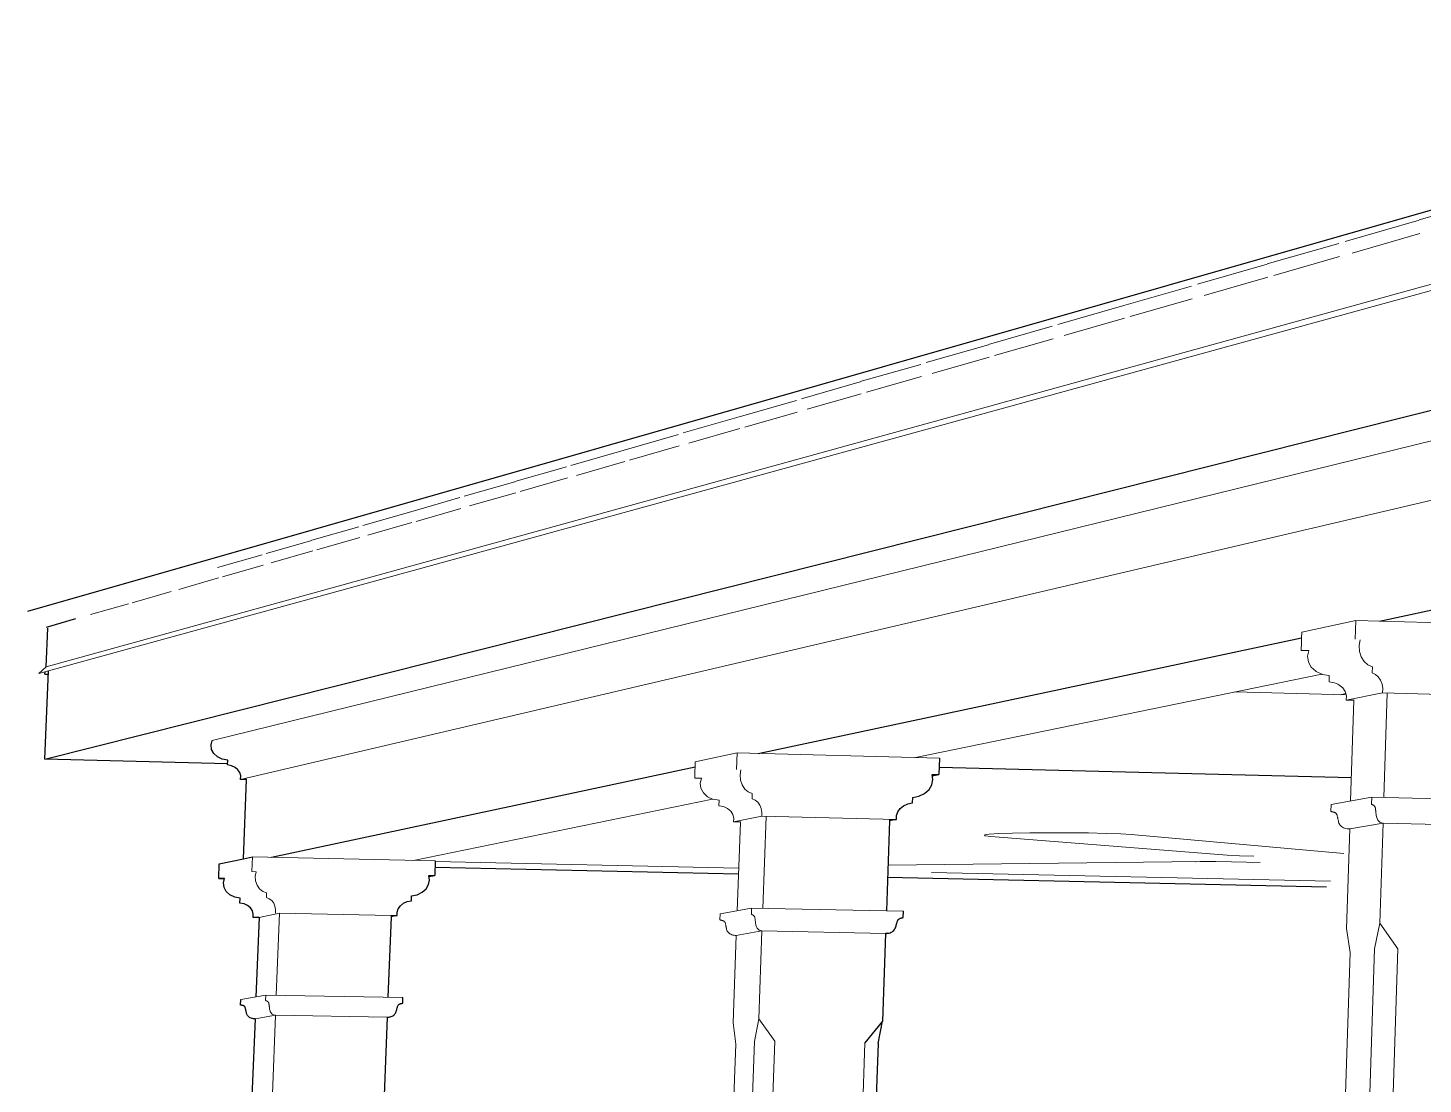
# Model space of a CAD drawing. Header units: inches. Extents: x -4969 to 16721, y 2489 to 24693.
# Drawn here: x 2079 to 2323.3, y 13060.8 to 13245.8 of the extents above; entities that cross this region are included whole.
import ezdxf

# ---------------------------------------------------------------- set-up
doc = ezdxf.new("R2010")
doc.units = ezdxf.units.IN
doc.header["$MEASUREMENT"] = 0
for name, color, linetype, lineweight in [('1', 1, 'Continuous', 9), ('2', 6, 'Continuous', 20), ('3', 3, 'Continuous', 30)]:
    doc.layers.add(name, color=color, linetype=linetype, lineweight=lineweight)

msp = doc.modelspace()

# ---------------------------------------------------------------- linework, layer by layer
at = {"layer": '1'}
for p, q in [((2583.8069603, 13271.0198744), (2080.8564712, 13132.7396378)), ((2082.1600816, 13133.9037313), (2583.2628604, 13272.2864636)), ((2111.2304975, 13121.0116956), (2605.2872112, 13242.4775672)), ((2618.8005305, 13231.9583323), (2116.1916035, 13114.1971974)), ((2335.9844254, 13215.98452), (2322.6331575, 13212.1654623)), ((2322.6349011, 13212.1238281), (2309.6674088, 13208.4144582)), ((2310.8868481, 13206.3753414), (2322.7334478, 13209.7707377)), ((2308.5593952, 13208.0531563), (2295.9905794, 13204.4577378)), ((2297.1832919, 13202.4477162), (2308.6655506, 13205.7386874)), ((2283.7744551, 13200.9236008), (2295.9925062, 13204.4187584)), ((2282.7302873, 13200.5832459), (2270.877104, 13197.1923842)), ((2284.943506, 13198.9396274), (2296.1052145, 13202.1387246)), ((2282.8496648, 13198.3395041), (2272.0213892, 13195.2359733)), ((2259.3474237, 13193.8568361), (2270.8791732, 13197.1558139)), ((2258.3617366, 13193.5356568), (2247.1647634, 13190.3323803)), ((2271.0042963, 13194.9444607), (2260.469757, 13191.9251187)), ((2236.2652524, 13187.1791408), (2247.1669416, 13190.2980027)), ((2258.4927087, 13191.3584699), (2248.2640938, 13188.42681)), ((2247.3029534, 13188.1513341), (2237.34417, 13185.2970116)), ((2235.3332658, 13186.8755601), (2224.7394815, 13183.8447238)), ((2214.4198522, 13180.8592447), (2224.7417411, 13183.8123476)), ((2235.4744084, 13184.7611126), (2225.7969856, 13181.9874318)), ((2213.5372932, 13180.571854), (2203.4992383, 13177.6999002)), ((2224.8873045, 13181.7267049), (2215.4583337, 13179.0242338)), ((2213.6873569, 13178.5166479), (2204.5177438, 13175.8885123)), ((2193.7144151, 13174.869141), (2203.5015569, 13177.6693557)), ((2203.6554973, 13175.6413807), (2194.7151569, 13173.0789578)), ((2210.0016426, 13177.1988933), (2209.9999514, 13177.1959572)), ((2192.8774526, 13174.5966782), (2183.352519, 13171.8714341)), ((2174.0619797, 13169.1836718), (2183.354878, 13171.8425704)), ((2193.0353382, 13172.597499), (2184.3345885, 13170.103746)), ((2173.2671685, 13168.9250027), (2164.216995, 13166.3355078)), ((2183.5161608, 13169.8691735), (2175.0274289, 13167.4361877)), ((2155.3842103, 13163.7801744), (2164.2193791, 13166.30819)), ((2173.4319069, 13166.9788895), (2165.1649574, 13164.6094695)), ((2154.6284439, 13163.534277), (2146.0183998, 13161.070636)), ((2164.3870913, 13164.3865225), (2156.3165937, 13162.0734084)), ((2137.6103533, 13158.6381798), (2146.0207965, 13161.0447432)), ((2154.7991788, 13161.6384967), (2146.9343773, 13159.3843378)), ((2146.1941305, 13159.172173), (2138.5117022, 13156.9702848)), ((2120.6763416, 13153.7391532), (2128.6919649, 13156.0328106)), ((2136.8908231, 13158.4041305), (2128.6895658, 13156.057387)), ((2137.0667962, 13156.5561551), (2129.5754968, 13154.409047)), ((2128.8702047, 13154.2069007), (2121.5485136, 13152.1084047)), ((2119.9905022, 13153.5161156), (2112.1695958, 13151.2781431)), ((2120.1710408, 13151.7136023), (2113.0272548, 13149.6660962)), ((2105.3687203, 13147.4710563), (2112.3544989, 13149.4732753)), ((2104.054068, 13147.0942591), (2097.2341633, 13145.1395818)), ((2096.5917429, 13144.9554554), (2089.9192791, 13143.0430367)), ((2302.0662612, 13139.9960926), (2311.5385493, 13142.0246339)), ((2311.4314588, 13138.7391388), (2311.5385493, 13142.0246339)), ((2312.1073983, 13137.6482581), (2312.2738179, 13138.6514498)), ((2312.1792499, 13136.6147256), (2312.1073983, 13137.6482581)), ((2312.4828391, 13135.6446135), (2312.1792499, 13136.6147256)), ((2312.9905346, 13134.8258603), (2312.4828391, 13135.6446135)), ((2313.6561766, 13134.2325318), (2312.9905346, 13134.8258603)), ((2314.4193513, 13133.9180942), (2313.6561766, 13134.2325318)), ((2234.3840089, 13118.0274373), (2305.5731703, 13132.6189424)), ((2314.3838212, 13132.8243042), (2314.4193513, 13133.9180942)), ((2314.9483343, 13132.5813082), (2314.3838212, 13132.8243042)), ((2315.4473885, 13132.1523588), (2314.9483343, 13132.5813082)), ((2315.8446999, 13131.5688352), (2315.4473885, 13132.1523588)), ((2316.1114215, 13130.8732929), (2315.8446999, 13131.5688352)), ((2290.3577384, 13129.5002646), (2309.8492129, 13128.9712905)), ((2309.8311813, 13128.0890833), (2316.1865818, 13129.3531137)), ((2316.2282055, 13130.116367), (2316.1114215, 13130.8732929)), ((2316.1865818, 13129.3531137), (2316.2282055, 13130.116367)), ((2316.1865818, 13129.3531137), (2342.6028109, 13128.6339739)), ((2317.0246281, 13129.2700224), (2316.4335875, 13111.0200287)), ((2238.5390931, 13116.2692095), (2310.7480206, 13114.4692374)), ((2310.7500557, 13114.5316793), (2238.5413121, 13116.332336)), ((2205.1145911, 13111.9902196), (2204.4954812, 13112.504339)), ((2198.8644651, 13110.7470648), (2146.4978488, 13100.0135804)), ((2205.8250868, 13111.7222062), (2205.1145911, 13111.9902196)), ((2205.7901763, 13110.760592), (2205.8250868, 13111.7222062)), ((2206.3157489, 13110.5531438), (2205.7901763, 13110.760592)), ((2206.7800569, 13110.1815461), (2206.3157489, 13110.5531438)), ((2207.1493272, 13109.672977), (2206.7800569, 13110.1815461)), ((2207.3967319, 13109.0645303), (2207.1493272, 13109.672977)), ((2307.1923117, 13109.7947648), (2314.3305622, 13111.071388)), ((2314.2902734, 13109.83022), (2314.3305622, 13111.071388)), ((2314.3201189, 13109.8173262), (2314.2902734, 13109.83022)), ((2314.3498726, 13109.8040549), (2314.3201189, 13109.8173262)), ((2314.3305622, 13111.071388), (2344.082286, 13110.3448027)), ((2314.3795315, 13109.7904074), (2314.3498726, 13109.8040549)), ((2314.4090929, 13109.7763852), (2314.3795315, 13109.7904074)), ((2314.4385539, 13109.7619894), (2314.4090929, 13109.7763852)), ((2314.4679118, 13109.7472216), (2314.4385539, 13109.7619894)), ((2314.4971637, 13109.7320832), (2314.4679118, 13109.7472216)), ((2314.5263068, 13109.7165756), (2314.4971637, 13109.7320832)), ((2314.5553383, 13109.7007003), (2314.5263068, 13109.7165756)), ((2314.5842554, 13109.6844589), (2314.5553383, 13109.7007003)), ((2314.6130555, 13109.6678529), (2314.5842554, 13109.6844589)), ((2314.6417357, 13109.650884), (2314.6130555, 13109.6678529)), ((2314.6792353, 13109.6248007), (2314.6417357, 13109.650884)), ((2314.7151611, 13109.5950883), (2314.6792353, 13109.6248007)), ((2314.7493013, 13109.5619221), (2314.7151611, 13109.5950883)), ((2202.5544099, 13106.7527259), (2207.4642576, 13107.7292492)), ((2207.5043115, 13108.400515), (2207.3967319, 13109.0645303)), ((2207.4642576, 13107.7292492), (2207.5043115, 13108.400515)), ((2207.4642576, 13107.7292492), (2231.0700344, 13107.1738861)), ((2208.2451532, 13107.6651089), (2207.6634971, 13091.6031062)), ((2314.7814547, 13109.5254979), (2314.7493013, 13109.5619221)), ((2314.8114318, 13109.4860307), (2314.7814547, 13109.5254979)), ((2314.839056, 13109.4437533), (2314.8114318, 13109.4860307)), ((2314.8641644, 13109.3989151), (2314.839056, 13109.4437533)), ((2314.8866093, 13109.3517805), (2314.8641644, 13109.3989151)), ((2314.9062583, 13109.3026274), (2314.8866093, 13109.3517805)), ((2314.9229957, 13109.2517457), (2314.9062583, 13109.3026274)), ((2314.936723, 13109.1994354), (2314.9229957, 13109.2517457)), ((2314.9473593, 13109.1460048), (2314.936723, 13109.1994354)), ((2314.9616901, 13109.0392561), (2314.9473593, 13109.1460048)), ((2314.9758455, 13108.9324744), (2314.9616901, 13109.0392561)), ((2314.9898253, 13108.8256602), (2314.9758455, 13108.9324744)), ((2315.0036295, 13108.7188139), (2314.9898253, 13108.8256602)), ((2315.0172581, 13108.6119361), (2315.0036295, 13108.7188139)), ((2315.0307109, 13108.5050271), (2315.0172581, 13108.6119361)), ((2315.0439879, 13108.3980874), (2315.0307109, 13108.5050271)), ((2315.0570891, 13108.2911176), (2315.0439879, 13108.3980874)), ((2315.0700144, 13108.184118), (2315.0570891, 13108.2911176)), ((2315.0827638, 13108.0770891), (2315.0700144, 13108.184118)), ((2315.0953372, 13107.9700314), (2315.0827638, 13108.0770891)), ((2315.1077345, 13107.8629454), (2315.0953372, 13107.9700314)), ((2315.1365613, 13107.681996), (2315.1077345, 13107.8629454)), ((2315.1817035, 13107.5063363), (2315.1365613, 13107.681996)), ((2315.2425085, 13107.3385005), (2315.1817035, 13107.5063363)), ((2315.3180979, 13107.1809095), (2315.2425085, 13107.3385005)), ((2315.4073792, 13107.0358352), (2315.3180979, 13107.1809095)), ((2267.8069164, 13104.7300238), (2264.7252808, 13104.8043647)), ((2270.3428994, 13104.6298522), (2267.8069164, 13104.7300238)), ((2310.4558854, 13105.5056007), (2316.2877417, 13106.5166408)), ((2315.509063, 13106.9053685), (2315.4073792, 13107.0358352)), ((2315.6216806, 13106.7913885), (2315.509063, 13106.9053685)), ((2315.7436064, 13106.6955356), (2315.6216806, 13106.7913885)), ((2316.2877417, 13106.5166408), (2315.7201568, 13088.9909086)), ((2315.8730809, 13106.619188), (2315.7436064, 13106.6955356)), ((2316.0082362, 13106.563442), (2315.8730809, 13106.619188)), ((2316.1471237, 13106.5290963), (2316.0082362, 13106.563442)), ((2316.2877417, 13106.5166408), (2316.1471237, 13106.5290963)), ((2316.2877417, 13106.5166408), (2340.5185859, 13105.9415799)), ((2247.5971276, 13104.1904569), (2288.9695226, 13100.9135961)), ((2272.160526, 13104.5107626), (2270.3428994, 13104.6298522)), ((2272.160526, 13104.5107626), (2309.4077859, 13101.1918615)), ((2118.2871782, 13100.6388168), (2150.3059916, 13099.9291801)), ((2203.4444914, 13098.6596955), (2150.302456, 13099.8367557)), ((2229.5956492, 13099.1681885), (2284.2816646, 13099.8213788)), ((2284.2816646, 13099.8213788), (2286.9862719, 13099.8093472)), ((2286.9862719, 13099.8093472), (2289.7226909, 13099.7718269)), ((2291.1539699, 13100.8121956), (2288.9695226, 13100.9135961)), ((2293.6341998, 13100.7290972), (2291.1539699, 13100.8121956)), ((2307.0737347, 13096.3643778), (2237.1943959, 13097.912158)), ((2283.4268185, 13099.7391622), (2283.4455711, 13099.7387221)), ((2283.4455711, 13099.7387221), (2283.4808425, 13099.7383428)), ((2283.4808425, 13099.7383428), (2283.512163, 13099.7384741)), ((2289.7226909, 13099.7718269), (2292.3597698, 13099.710635)), ((2292.3597698, 13099.710635), (2294.7714146, 13099.628729)), ((2123.0150279, 13090.7373798), (2142.5611438, 13090.3326112)), ((2200.1911925, 13090.6584071), (2205.7046199, 13091.6444428)), ((2205.665035, 13090.5534274), (2205.7046199, 13091.6444428)), ((2205.6928189, 13090.5423793), (2205.665035, 13090.5534274)), ((2205.7205167, 13090.5309986), (2205.6928189, 13090.5423793)), ((2205.7046199, 13091.6444428), (2232.287807, 13091.0834793)), ((2205.7481258, 13090.5192864), (2205.7205167, 13090.5309986)), ((2205.7756435, 13090.5072438), (2205.7481258, 13090.5192864)), ((2205.8030672, 13090.4948722), (2205.7756435, 13090.5072438)), ((2205.8303942, 13090.4821725), (2205.8030672, 13090.4948722)), ((2205.857622, 13090.4691461), (2205.8303942, 13090.4821725)), ((2205.8847479, 13090.4557942), (2205.857622, 13090.4691461)), ((2205.9117694, 13090.4421182), (2205.8847479, 13090.4557942)), ((2205.9386838, 13090.4281193), (2205.9117694, 13090.4421182)), ((2205.9654887, 13090.4137989), (2205.9386838, 13090.4281193)), ((2205.9921813, 13090.3991583), (2205.9654887, 13090.4137989)), ((2206.027076, 13090.3765918), (2205.9921813, 13090.3991583)), ((2206.0604985, 13090.3508212), (2206.027076, 13090.3765918)), ((2206.0922518, 13090.3219988), (2206.0604985, 13090.3508212)), ((2206.1221488, 13090.2902946), (2206.0922518, 13090.3219988)), ((2206.1500132, 13090.2558957), (2206.1221488, 13090.2902946)), ((2206.1756808, 13090.2190051), (2206.1500132, 13090.2558957)), ((2206.1990004, 13090.1798403), (2206.1756808, 13090.2190051)), ((2206.2198346, 13090.1386323), (2206.1990004, 13090.1798403)), ((2206.2380605, 13090.0956243), (2206.2198346, 13090.1386323)), ((2206.2535709, 13090.0510696), (2206.2380605, 13090.0956243)), ((2206.2662744, 13090.0052312), (2206.2535709, 13090.0510696)), ((2203.0160192, 13086.8792818), (2207.5207134, 13087.6602384)), ((2206.276096, 13089.9583792), (2206.2662744, 13090.0052312)), ((2206.2892719, 13089.8647086), (2206.276096, 13089.9583792)), ((2206.3022842, 13089.7710073), (2206.2892719, 13089.8647086)), ((2206.3151329, 13089.6772756), (2206.3022842, 13089.7710073)), ((2206.3278179, 13089.583514), (2206.3151329, 13089.6772756)), ((2206.3403393, 13089.4897228), (2206.3278179, 13089.583514)), ((2206.3526969, 13089.3959024), (2206.3403393, 13089.4897228)), ((2206.3648906, 13089.3020534), (2206.3526969, 13089.3959024)), ((2206.3769205, 13089.208176), (2206.3648906, 13089.3020534)), ((2206.3887865, 13089.1142707), (2206.3769205, 13089.208176)), ((2206.4004886, 13089.020338), (2206.3887865, 13089.1142707)), ((2206.4120266, 13088.9263782), (2206.4004886, 13089.020338)), ((2206.4234005, 13088.8323917), (2206.4120266, 13088.9263782)), ((2206.4499603, 13088.6736504), (2206.4234005, 13088.8323917)), ((2206.4917306, 13088.5197088), (2206.4499603, 13088.6736504)), ((2206.5481081, 13088.3727874), (2206.4917306, 13088.5197088)), ((2206.6182782, 13088.2350049), (2206.5481081, 13088.3727874)), ((2206.7012276, 13088.1083474), (2206.6182782, 13088.2350049)), ((2206.7957584, 13087.9946402), (2206.7012276, 13088.1083474)), ((2206.900506, 13087.8955209), (2206.7957584, 13087.9946402)), ((2207.0139585, 13087.8124162), (2206.900506, 13087.8955209)), ((2207.5207134, 13087.6602384), (2206.9628122, 13072.254209)), ((2207.1344792, 13087.7465212), (2207.0139585, 13087.8124162)), ((2207.2603298, 13087.6987823), (2207.1344792, 13087.7465212)), ((2207.389696, 13087.6698839), (2207.2603298, 13087.6987823)), ((2207.5207134, 13087.6602384), (2207.389696, 13087.6698839)), ((2207.5207134, 13087.6602384), (2229.1719938, 13087.2161963)), ((2315.7201568, 13088.9909086), (2314.778477, 13084.4888687)), ((2318.8959554, 13084.5404235), (2315.7201568, 13088.9909086)), ((2314.778477, 13084.4888687), (2303.0378903, 12722.2811479)), ((2318.8959554, 13084.5404235), (2307.2035575, 12722.1913843)), ((2120.628328, 13076.4291781), (2144.6435054, 13075.9830445)), ((2118.7312748, 13072.267252), (2122.3152144, 13072.8885819)), ((2122.3152144, 13072.8885819), (2141.875674, 13072.5353961)), ((2206.9628122, 13072.254209), (2206.2061022, 13068.3098318)), ((2209.7864048, 13068.3496221), (2206.9628122, 13072.254209)), ((2206.2061022, 13068.3098318), (2194.6869303, 12750.4069857)), ((2209.7864048, 13068.3496221), (2198.3035361, 12750.3379211)), ((2225.5451196, 13068.0720969), (2214.266574, 12750.8196153))]:
    msp.add_line(p, q, dxfattribs=at)
at = {"layer": '2'}
for p, q in [((2311.5385493, 13142.0246339), (2351.204609, 13140.8687691)), ((2302.0074413, 13138.2097982), (2302.0335878, 13139.0038391)), ((2302.0335878, 13139.0038391), (2302.0662612, 13139.9960926)), ((2301.959218, 13136.7453084), (2302.0074413, 13138.2097982)), ((2303.3182061, 13136.769028), (2301.959218, 13136.7453084)), ((2301.959218, 13136.7453084), (2303.3030387, 13136.7072891)), ((2303.0699412, 13135.7584506), (2303.3030387, 13136.7072891)), ((2303.3030387, 13136.7072891), (2303.3182061, 13136.769028)), ((2303.2063769, 13134.7489789), (2303.0699412, 13135.7584506)), ((2303.7152584, 13133.8317136), (2303.2063769, 13134.7489789)), ((2304.4977657, 13133.1365391), (2303.7152584, 13133.8317136)), ((2304.5507408, 13133.0894766), (2304.4977657, 13133.1365391)), ((2305.5731703, 13132.6189424), (2304.5507408, 13133.0894766)), ((2305.6374857, 13132.5893438), (2305.5731703, 13132.6189424)), ((2306.4386406, 13132.4518695), (2305.6374857, 13132.5893438)), ((2306.8774189, 13132.3765774), (2306.4386406, 13132.4518695)), ((2306.8418988, 13131.2919603), (2306.8774189, 13132.3765774)), ((2307.7601316, 13131.1237078), (2306.8418988, 13131.2919603)), ((2308.3560851, 13130.8606646), (2307.7601316, 13131.1237078)), ((2308.5768159, 13130.763238), (2308.3560851, 13130.8606646)), ((2309.2322988, 13130.2368173), (2308.5768159, 13130.763238)), ((2308.7597586, 13129.0008569), (2309.7838094, 13129.2058285)), ((2309.6786734, 13129.5828485), (2309.2322988, 13130.2368173)), ((2309.7838094, 13129.2058285), (2309.6786734, 13129.5828485)), ((2309.8492129, 13128.9712905), (2309.7838094, 13129.2058285)), ((2309.8311813, 13128.0890833), (2309.8832948, 13128.8490731)), ((2311.1926447, 13128.1117203), (2309.8311813, 13128.0890833)), ((2311.1907105, 13128.0523707), (2309.8311813, 13128.0890833)), ((2309.8832948, 13128.8490731), (2309.8492129, 13128.9712905)), ((2311.1907105, 13128.0523707), (2310.6156276, 13110.4069995)), ((2311.1926447, 13128.1117203), (2311.1907105, 13128.0523707)), ((2195.8061521, 13116.3734392), (2195.8381731, 13117.2467781)), ((2195.8381731, 13117.2467781), (2203.1549072, 13118.8136959)), ((2203.0497603, 13115.9256644), (2203.1549072, 13118.8136959)), ((2203.1549072, 13118.8136959), (2238.5971681, 13117.9213621)), ((2195.7332681, 13114.3856018), (2195.7805278, 13115.674563)), ((2195.7805278, 13115.674563), (2195.8061521, 13116.3734392)), ((2203.6775179, 13114.9746679), (2203.834179, 13115.8580161)), ((2203.7427392, 13114.0673139), (2203.6775179, 13114.9746679)), ((2196.9164512, 13114.4039466), (2195.7332681, 13114.3856018)), ((2195.7332681, 13114.3856018), (2196.9048249, 13114.356917)), ((2196.6966756, 13113.5149157), (2196.9048249, 13114.356917)), ((2196.8118085, 13112.6261521), (2196.6966756, 13113.5149157)), ((2197.2515028, 13111.8178729), (2196.8118085, 13112.6261521)), ((2196.9048249, 13114.356917), (2196.9164512, 13114.4039466)), ((2204.0239166, 13113.2182259), (2203.7427392, 13114.0673139)), ((2204.4954812, 13112.504339), (2204.0239166, 13113.2182259)), ((2197.9301897, 13111.2045807), (2197.2515028, 13111.8178729)), ((2197.976134, 13111.1630635), (2197.9301897, 13111.2045807)), ((2198.8644651, 13110.7470648), (2197.976134, 13111.1630635)), ((2198.9203457, 13110.7208964), (2198.8644651, 13110.7470648)), ((2199.9989166, 13110.5313788), (2198.9203457, 13110.7208964)), ((2199.9640682, 13109.5768619), (2199.9989166, 13110.5313788)), ((2200.762741, 13109.4271229), (2199.9640682, 13109.5768619)), ((2307.1520335, 13108.5634576), (2307.1923117, 13109.7947648)), ((2201.4723072, 13109.1084033), (2200.762741, 13109.4271229)), ((2202.040943, 13108.6439318), (2201.4723072, 13109.1084033)), ((2202.4270958, 13108.0675942), (2202.040943, 13108.6439318)), ((2202.6025315, 13107.4214632), (2202.4270958, 13108.0675942)), ((2202.5544099, 13106.7527259), (2202.6025315, 13107.4214632)), ((2307.2005911, 13108.5540294), (2307.1520335, 13108.5634576)), ((2307.2490096, 13108.5442174), (2307.2005911, 13108.5540294)), ((2307.2972845, 13108.5340227), (2307.2490096, 13108.5442174)), ((2307.3454111, 13108.5234462), (2307.2972845, 13108.5340227)), ((2307.3933848, 13108.5124889), (2307.3454111, 13108.5234462)), ((2307.441201, 13108.5011518), (2307.3933848, 13108.5124889)), ((2307.488855, 13108.4894361), (2307.441201, 13108.5011518)), ((2307.5363424, 13108.4773428), (2307.488855, 13108.4894361)), ((2307.5836586, 13108.4648732), (2307.5363424, 13108.4773428)), ((2307.6307989, 13108.4520284), (2307.5836586, 13108.4648732)), ((2307.677759, 13108.4388095), (2307.6307989, 13108.4520284)), ((2307.7245342, 13108.425218), (2307.677759, 13108.4388095)), ((2307.7857745, 13108.4035938), (2307.7245342, 13108.425218)), ((2307.8445426, 13108.3782052), (2307.7857745, 13108.4035938)), ((2307.9004918, 13108.3492021), (2307.8445426, 13108.3782052)), ((2307.9532918, 13108.3167556), (2307.9004918, 13108.3492021)), ((2308.002631, 13108.281057), (2307.9532918, 13108.3167556)), ((2308.0482182, 13108.2423168), (2308.002631, 13108.281057)), ((2308.0897844, 13108.2007637), (2308.0482182, 13108.2423168)), ((2308.1270843, 13108.1566428), (2308.0897844, 13108.2007637)), ((2308.1598975, 13108.1102144), (2308.1270843, 13108.1566428)), ((2308.1880306, 13108.0617524), (2308.1598975, 13108.1102144)), ((2308.2113173, 13108.0115429), (2308.1880306, 13108.0617524)), ((2308.2296202, 13107.959882), (2308.2113173, 13108.0115429)), ((2308.2549805, 13107.8559004), (2308.2296202, 13107.959882)), ((2308.2800577, 13107.7518642), (2308.2549805, 13107.8559004)), ((2308.3048519, 13107.6477738), (2308.2800577, 13107.7518642)), ((2308.3293628, 13107.5436297), (2308.3048519, 13107.6477738)), ((2308.3535904, 13107.4394325), (2308.3293628, 13107.5436297)), ((2308.3775345, 13107.3351826), (2308.3535904, 13107.4394325)), ((2308.401195, 13107.2308805), (2308.3775345, 13107.3351826)), ((2308.4245718, 13107.1265266), (2308.401195, 13107.2308805)), ((2203.7394843, 13106.7702288), (2202.5544099, 13106.7527259)), ((2203.7378421, 13106.725078), (2202.5544099, 13106.7527259)), ((2203.7378421, 13106.725078), (2203.1728671, 13091.1916575)), ((2203.7394843, 13106.7702288), (2203.7378421, 13106.725078)), ((2251.4190594, 13104.7736995), (2248.9988732, 13104.6867022)), ((2254.4189892, 13104.8318441), (2251.4190594, 13104.7736995)), ((2257.792981, 13104.857105), (2254.4189892, 13104.8318441)), ((2261.3090521, 13104.8477281), (2257.792981, 13104.857105)), ((2264.7252808, 13104.8043647), (2261.3090521, 13104.8477281)), ((2308.4476649, 13107.0221216), (2308.4245718, 13107.1265266)), ((2308.4704739, 13106.9176658), (2308.4476649, 13107.0221216)), ((2308.492999, 13106.8131598), (2308.4704739, 13106.9176658)), ((2308.5152398, 13106.708604), (2308.492999, 13106.8131598)), ((2308.5655878, 13106.5327896), (2308.5152398, 13106.708604)), ((2308.6422692, 13106.363988), (2308.5655878, 13106.5327896)), ((2308.744181, 13106.2046297), (2308.6422692, 13106.363988)), ((2308.8698573, 13106.0570093), (2308.744181, 13106.2046297)), ((2309.01749, 13105.9232528), (2308.8698573, 13106.0570093)), ((2309.1849545, 13105.805287), (2309.01749, 13105.9232528)), ((2309.3698407, 13105.7048114), (2309.1849545, 13105.805287)), ((2309.5694872, 13105.6232739), (2309.3698407, 13105.7048114)), ((2309.7810201, 13105.5618502), (2309.5694872, 13105.6232739)), ((2310.0013933, 13105.5214261), (2309.7810201, 13105.5618502)), ((2310.4558854, 13105.5056007), (2309.8884038, 13088.0934585)), ((2310.2274336, 13105.5025853), (2310.0013933, 13105.5214261)), ((2310.4558854, 13105.5056007), (2310.2274336, 13105.5025853)), ((2310.455612, 13105.4972104), (2310.2274336, 13105.5025853)), ((2247.3234612, 13104.576867), (2246.5059325, 13104.4517593)), ((2246.5059325, 13104.4517593), (2246.6000575, 13104.319958)), ((2246.6000575, 13104.319958), (2247.5971276, 13104.1904569)), ((2248.9988732, 13104.6867022), (2247.3234612, 13104.576867)), ((2118.1856982, 13098.0624631), (2118.2871782, 13100.6388168)), ((2118.9161295, 13098.008695), (2118.1856982, 13098.0624631)), ((2118.7691384, 13097.2196193), (2118.9161295, 13098.008695)), ((2118.8287594, 13096.4109871), (2118.7691384, 13097.2196193)), ((2119.0895784, 13095.6560895), (2118.8287594, 13096.4109871)), ((2119.5278945, 13095.0233043), (2119.0895784, 13095.6560895)), ((2120.1039102, 13094.569854), (2119.5278945, 13095.0233043)), ((2120.7653983, 13094.3366166), (2120.1039102, 13094.569854)), ((2120.7316878, 13093.4786782), (2120.7653983, 13094.3366166)), ((2121.221028, 13093.2979114), (2120.7316878, 13093.4786782)), ((2121.6531177, 13092.9702277), (2121.221028, 13093.2979114)), ((2121.996516, 13092.5195892), (2121.6531177, 13092.9702277)), ((2122.2262626, 13091.9788673), (2121.996516, 13092.5195892)), ((2119.429766, 13090.0253036), (2123.0150279, 13090.7373798)), ((2122.32567, 13091.387449), (2122.2262626, 13091.9788673)), ((2122.2875189, 13090.7883838), (2122.32567, 13091.387449)), ((2123.0150279, 13090.7373798), (2122.4527049, 13076.3952864)), ((2200.1516743, 13089.5750184), (2200.1911925, 13090.6584071)), ((2200.1939031, 13089.5666456), (2200.1516743, 13089.5750184)), ((2200.2360095, 13089.5579355), (2200.1939031, 13089.5666456)), ((2200.2779895, 13089.5488887), (2200.2360095, 13089.5579355)), ((2200.3198389, 13089.5395063), (2200.2779895, 13089.5488887)), ((2200.3615538, 13089.529789), (2200.3198389, 13089.5395063)), ((2200.4031302, 13089.5197379), (2200.3615538, 13089.529789)), ((2200.4445641, 13089.5093538), (2200.4031302, 13089.5197379)), ((2200.4858515, 13089.4986378), (2200.4445641, 13089.5093538)), ((2200.5269884, 13089.4875909), (2200.4858515, 13089.4986378)), ((2200.567971, 13089.4762142), (2200.5269884, 13089.4875909)), ((2200.6087951, 13089.4645087), (2200.567971, 13089.4762142)), ((2200.6494571, 13089.4524756), (2200.6087951, 13089.4645087)), ((2200.7026796, 13089.4333515), (2200.6494571, 13089.4524756)), ((2200.7537368, 13089.4109192), (2200.7026796, 13089.4333515)), ((2200.8023272, 13089.3853109), (2200.7537368, 13089.4109192)), ((2200.8481642, 13089.3566777), (2200.8023272, 13089.3853109)), ((2200.8909772, 13089.3251884), (2200.8481642, 13089.3566777)), ((2200.9305136, 13089.2910289), (2200.8909772, 13089.3251884)), ((2200.9665401, 13089.2544007), (2200.9305136, 13089.2910289)), ((2200.9988439, 13089.2155197), (2200.9665401, 13089.2544007)), ((2201.0272345, 13089.1746156), (2200.9988439, 13089.2155197)), ((2201.0515443, 13089.1319295), (2201.0272345, 13089.1746156)), ((2201.0716297, 13089.0877134), (2201.0515443, 13089.1319295)), ((2201.0873721, 13089.0422282), (2201.0716297, 13089.0877134)), ((2201.1090671, 13088.9506949), (2201.0873721, 13089.0422282)), ((2201.1305156, 13088.8591142), (2201.1090671, 13088.9506949)), ((2201.1517174, 13088.7674864), (2201.1305156, 13088.8591142)), ((2201.1726725, 13088.6758119), (2201.1517174, 13088.7674864)), ((2201.1933808, 13088.5840913), (2201.1726725, 13088.6758119)), ((2201.2138421, 13088.4923249), (2201.1933808, 13088.5840913)), ((2201.2340564, 13088.4005131), (2201.2138421, 13088.4923249)), ((2201.2540236, 13088.3086564), (2201.2340564, 13088.4005131)), ((2201.2737435, 13088.2167552), (2201.2540236, 13088.3086564)), ((2201.2932161, 13088.12481), (2201.2737435, 13088.2167552)), ((2201.3124413, 13088.0328212), (2201.2932161, 13088.12481)), ((2201.331419, 13087.9407891), (2201.3124413, 13088.0328212)), ((2201.3746006, 13087.7860139), (2201.331419, 13087.9407891)), ((2201.4407263, 13087.6373686), (2201.3746006, 13087.7860139)), ((2201.5288449, 13087.4969934), (2201.4407263, 13087.6373686)), ((2310.5372427, 13083.8568563), (2309.8884038, 13088.0934585)), ((2201.6376886, 13087.3669098), (2201.5288449, 13087.4969934)), ((2201.7656912, 13087.2489912), (2201.6376886, 13087.3669098)), ((2201.9110106, 13087.1449361), (2201.7656912, 13087.2489912)), ((2202.0715552, 13087.0562436), (2201.9110106, 13087.1449361)), ((2202.2450138, 13086.9841917), (2202.0715552, 13087.0562436)), ((2202.4288893, 13086.9298192), (2202.2450138, 13086.9841917)), ((2202.620534, 13086.8939101), (2202.4288893, 13086.9298192)), ((2203.0160192, 13086.8792818), (2202.4588726, 13071.5610965)), ((2202.817188, 13086.8769826), (2202.620534, 13086.8939101)), ((2203.0160192, 13086.8792818), (2202.817188, 13086.8769826)), ((2203.0157884, 13086.8729358), (2202.817188, 13086.8769826)), ((2310.5372427, 13083.8568563), (2298.7989746, 12723.3814893)), ((2116.2420653, 13075.6447275), (2120.628328, 13076.4291781)), ((2120.5901053, 13075.4559068), (2120.628328, 13076.4291781)), ((2120.6159716, 13075.4462504), (2120.5901053, 13075.4559068)), ((2120.6417574, 13075.4362969), (2120.6159716, 13075.4462504)), ((2120.6674603, 13075.426047), (2120.6417574, 13075.4362969)), ((2120.6930777, 13075.4155019), (2120.6674603, 13075.426047)), ((2120.7186072, 13075.4046625), (2120.6930777, 13075.4155019)), ((2120.7440463, 13075.3935299), (2120.7186072, 13075.4046625)), ((2120.7693927, 13075.3821052), (2120.7440463, 13075.3935299)), ((2120.7946438, 13075.3703895), (2120.7693927, 13075.3821052)), ((2120.8197974, 13075.3583839), (2120.7946438, 13075.3703895)), ((2120.8448509, 13075.3460895), (2120.8197974, 13075.3583839)), ((2120.869802, 13075.3335076), (2120.8448509, 13075.3460895)), ((2120.8946483, 13075.3206394), (2120.869802, 13075.3335076)), ((2120.9271251, 13075.3007604), (2120.8946483, 13075.3206394)), ((2120.9582267, 13075.2780135), (2120.9271251, 13075.3007604)), ((2120.9877698, 13075.2525329), (2120.9582267, 13075.2780135)), ((2121.0155801, 13075.224469), (2120.9877698, 13075.2525329)), ((2121.0414939, 13075.1939875), (2121.0155801, 13075.224469)), ((2121.0653583, 13075.161268), (2121.0414939, 13075.1939875)), ((2121.0870326, 13075.1265038), (2121.0653583, 13075.161268)), ((2121.1063893, 13075.0898997), (2121.0870326, 13075.1265038)), ((2121.1233141, 13075.0516718), (2121.1063893, 13075.0898997)), ((2121.1377074, 13075.0120453), (2121.1233141, 13075.0516718)), ((2121.1494843, 13074.971254), (2121.1377074, 13075.0120453)), ((2121.1585755, 13074.9295384), (2121.1494843, 13074.971254)), ((2121.1707333, 13074.8460914), (2121.1585755, 13074.9295384)), ((2121.1827387, 13074.7626157), (2121.1707333, 13074.8460914)), ((2121.1945917, 13074.6791116), (2121.1827387, 13074.7626157)), ((2121.2062922, 13074.5955796), (2121.1945917, 13074.6791116)), ((2121.2178402, 13074.51202), (2121.2062922, 13074.5955796)), ((2121.2292356, 13074.4284332), (2121.2178402, 13074.51202)), ((2121.2404784, 13074.3448195), (2121.2292356, 13074.4284332)), ((2121.2515685, 13074.2611793), (2121.2404784, 13074.3448195)), ((2121.2625059, 13074.1775131), (2121.2515685, 13074.2611793)), ((2121.2732905, 13074.093821), (2121.2625059, 13074.1775131)), ((2121.2839223, 13074.0101036), (2121.2732905, 13074.093821)), ((2121.2944013, 13073.9263612), (2121.2839223, 13074.0101036)), ((2121.3189465, 13073.7849731), (2121.2944013, 13073.9263612)), ((2121.3576671, 13073.6479713), (2121.3189465, 13073.7849731)), ((2121.4100041, 13073.5173317), (2121.3576671, 13073.6479713)), ((2121.4752016, 13073.3949379), (2121.4100041, 13073.5173317)), ((2121.5523183, 13073.282554), (2121.4752016, 13073.3949379)), ((2121.6402408, 13073.1817995), (2121.5523183, 13073.282554)), ((2121.7377002, 13073.0941254), (2121.6402408, 13073.1817995)), ((2121.8432903, 13073.0207938), (2121.7377002, 13073.0941254)), ((2121.955488, 13072.9628593), (2121.8432903, 13073.0207938)), ((2122.0726752, 13072.9211542), (2121.955488, 13072.9628593)), ((2122.3152144, 13072.8885819), (2121.7763514, 13059.1448397)), ((2122.1931628, 13072.8962766), (2122.0726752, 13072.9211542)), ((2122.3152144, 13072.8885819), (2122.1931628, 13072.8962766)), ((2202.9306602, 13067.8217381), (2202.4588726, 13071.5610965)), ((2202.9306602, 13067.8217381), (2191.4234012, 12751.2541355))]:
    msp.add_line(p, q, dxfattribs=at)
at = {"layer": '3'}
for p, q in [((2078.9521245, 13143.6518419), (2462.730975, 13253.3463532)), ((2081.904457, 13117.7105035), (2583.2274368, 13243.9270921)), ((2315.6507623, 13141.9048044), (2442.0095857, 13168.8239424)), ((2087.2618235, 13142.2804146), (2082.1456853, 13140.8150192)), ((2082.1600816, 13133.9037313), (2082.4358622, 13140.6770053)), ((2206.8268025, 13118.7212482), (2302.0335878, 13139.0038391)), ((2080.8564712, 13132.7396378), (2082.1600816, 13133.9037313)), ((2081.8954955, 13132.6468221), (2081.9800626, 13133.0485559)), ((2081.8954955, 13132.6468221), (2082.511719, 13132.630327)), ((2081.904457, 13117.7105035), (2082.5349511, 13133.2011159)), ((2111.0335595, 13120.2193237), (2111.2304975, 13121.0116956)), ((2111.1327022, 13119.4273865), (2111.0335595, 13120.2193237)), ((2111.5190114, 13118.7073688), (2111.1327022, 13119.4273865)), ((2113.9186801, 13116.9241146), (2081.904457, 13117.7105035)), ((2112.1576647, 13118.1242896), (2111.5190114, 13118.7073688)), ((2112.9910505, 13117.7308377), (2112.1576647, 13118.1242896)), ((2113.943943, 13117.5626065), (2112.9910505, 13117.7308377)), ((2113.910289, 13116.7120374), (2113.943943, 13117.5626065)), ((2238.5971681, 13117.9213621), (2238.4961882, 13115.0486238)), ((2114.615853, 13116.5790957), (2113.910289, 13116.7120374)), ((2115.2421326, 13116.2955307), (2114.615853, 13116.5790957)), ((2115.7433904, 13115.8820121), (2115.2421326, 13116.2955307)), ((2116.0830022, 13115.3687094), (2115.7433904, 13115.8820121)), ((2116.2361416, 13114.7930931), (2116.0830022, 13115.3687094)), ((2116.1916035, 13114.1971974), (2116.2361416, 13114.7930931)), ((2121.6026781, 13100.565335), (2195.8061521, 13116.3734392)), ((2237.3036354, 13115.0301338), (2238.4961882, 13115.0486238)), ((2237.4611001, 13114.1435204), (2237.3036354, 13115.0301338)), ((2237.3414294, 13114.8173325), (2238.4961882, 13115.0486238)), ((2117.2375206, 13114.1719202), (2116.1916035, 13114.1971974)), ((2116.6902163, 13100.2968189), (2117.2375206, 13114.1719202)), ((2236.000676, 13111.7408477), (2236.7787693, 13112.4209923)), ((2236.7787693, 13112.4209923), (2237.2807127, 13113.2467743)), ((2237.2807127, 13113.2467743), (2237.4611001, 13114.1435204)), ((2232.3294013, 13109.5710985), (2233.0670064, 13109.912529)), ((2233.0670064, 13109.912529), (2233.8823903, 13110.0870423)), ((2233.8823903, 13110.0870423), (2233.9162007, 13111.0446182)), ((2233.9162007, 13111.0446182), (2235.0168252, 13111.2678177)), ((2235.0168252, 13111.2678177), (2236.000676, 13111.7408477)), ((2231.0700344, 13107.1738861), (2229.8712466, 13106.9432267)), ((2229.878799, 13107.1562922), (2229.8712466, 13106.9432267)), ((2229.878799, 13107.1562922), (2231.0700344, 13107.1738861)), ((2231.0698495, 13107.8437165), (2231.2930493, 13108.4975393)), ((2231.0700344, 13107.1738861), (2231.0698495, 13107.8437165)), ((2231.2930493, 13108.4975393), (2231.7233558, 13109.0876791)), ((2231.7233558, 13109.0876791), (2232.3294013, 13109.5710985)), ((2229.8712466, 13106.9432267), (2229.3113016, 13091.1462901)), ((2112.4659337, 13099.3921661), (2116.6902163, 13100.2968189)), ((2116.6902163, 13100.2968189), (2118.2871782, 13100.6388168)), ((2150.3059916, 13099.9291801), (2150.2079004, 13097.3650039)), ((2112.3647743, 13096.8372055), (2112.4659337, 13099.3921661)), ((2149.152997, 13097.3502911), (2150.2079004, 13097.3650039)), ((2149.1857785, 13097.1602789), (2150.2079004, 13097.3650039)), ((2203.4061155, 13097.6045872), (2150.2617727, 13098.7732647)), ((2113.4122796, 13096.8518151), (2112.3647743, 13096.8372055)), ((2112.3647743, 13096.8372055), (2113.4030839, 13096.8147987)), ((2113.2151399, 13096.058232), (2113.4030839, 13096.8147987)), ((2113.3144863, 13095.2643937), (2113.2151399, 13096.058232)), ((2113.7013863, 13094.5419563), (2113.3144863, 13095.2643937)), ((2113.4030839, 13096.8147987), (2113.4122796, 13096.8518151)), ((2147.9904496, 13094.4160906), (2148.6807797, 13095.0220598)), ((2148.6807797, 13095.0220598), (2149.1272837, 13095.7584329)), ((2149.1272837, 13095.7584329), (2149.2895767, 13096.5586291)), ((2149.2895767, 13096.5586291), (2149.152997, 13097.3502911)), ((2306.3614383, 13095.3405349), (2229.5198698, 13097.0303293)), ((2114.3409645, 13093.9561572), (2113.7013863, 13094.5419563)), ((2115.1755258, 13093.5599307), (2114.3409645, 13093.9561572)), ((2116.1297384, 13093.389121), (2115.1755258, 13093.5599307)), ((2116.0961113, 13092.5368365), (2116.1297384, 13093.389121)), ((2116.8026536, 13092.4019678), (2116.0961113, 13092.5368365)), ((2144.1987407, 13092.0540115), (2144.7363217, 13092.4846564)), ((2144.7363217, 13092.4846564), (2145.3898451, 13092.7883604)), ((2145.3898451, 13092.7883604), (2146.1116557, 13092.9429504)), ((2146.1116557, 13092.9429504), (2146.1444714, 13093.7976728)), ((2146.1444714, 13093.7976728), (2147.1187364, 13093.9952948)), ((2147.1187364, 13093.9952948), (2147.9904496, 13094.4160906)), ((2117.429816, 13092.1163431), (2116.8026536, 13092.4019678)), ((2117.9317964, 13091.7007823), (2117.429816, 13092.1163431)), ((2118.271918, 13091.1856043), (2117.9317964, 13091.7007823)), ((2118.4253169, 13090.6084162), (2118.271918, 13091.1856043)), ((2118.3807689, 13090.0113673), (2118.4253169, 13090.6084162)), ((2142.5538188, 13090.1424286), (2142.0103462, 13076.0319611)), ((2143.6150051, 13090.3466121), (2142.5538188, 13090.1424286)), ((2142.5611438, 13090.3326112), (2142.5538188, 13090.1424286)), ((2142.5611438, 13090.3326112), (2143.6150051, 13090.3466121)), ((2143.6150051, 13090.3466121), (2143.6168684, 13090.9445327)), ((2143.6168684, 13090.9445327), (2143.8162954, 13091.5278452)), ((2143.8162954, 13091.5278452), (2144.1987407, 13092.0540115)), ((2232.2494027, 13089.9968027), (2232.287807, 13091.0834793)), ((2119.429766, 13090.0253036), (2118.3807689, 13090.0113673)), ((2119.4283695, 13089.989801), (2118.3807689, 13090.0113673)), ((2119.4283695, 13089.989801), (2118.8826993, 13076.1169853)), ((2119.429766, 13090.0253036), (2119.4283695, 13089.989801)), ((2230.3029257, 13087.5114066), (2230.4566767, 13087.6196108)), ((2230.4566767, 13087.6196108), (2230.5940082, 13087.7412858)), ((2230.5940082, 13087.7412858), (2230.7129412, 13087.8746789)), ((2230.7129412, 13087.8746789), (2230.8117614, 13088.0178682)), ((2230.8117614, 13088.0178682), (2230.8890448, 13088.1687906)), ((2230.8890448, 13088.1687906), (2230.9436777, 13088.3252714)), ((2230.9436777, 13088.3252714), (2230.9694209, 13088.4181441)), ((2230.9694209, 13088.4181441), (2230.9954103, 13088.5109807)), ((2230.9954103, 13088.5109807), (2231.0216458, 13088.6037808)), ((2231.0216458, 13088.6037808), (2231.0481274, 13088.6965439)), ((2231.0481274, 13088.6965439), (2231.0748549, 13088.7892697)), ((2231.0748549, 13088.7892697), (2231.1018281, 13088.8819577)), ((2231.1018281, 13088.8819577), (2231.1290469, 13088.9746074)), ((2231.1290469, 13088.9746074), (2231.1565113, 13089.0672186)), ((2231.1565113, 13089.0672186), (2231.1842211, 13089.1597906)), ((2231.1842211, 13089.1597906), (2231.2121761, 13089.2523232)), ((2231.2121761, 13089.2523232), (2231.2403763, 13089.3448159)), ((2231.2403763, 13089.3448159), (2231.2688215, 13089.4372683)), ((2231.2688215, 13089.4372683), (2231.2879517, 13089.4833412)), ((2231.2879517, 13089.4833412), (2231.3113624, 13089.5282546)), ((2231.3113624, 13089.5282546), (2231.3389156, 13089.5717438)), ((2231.3389156, 13089.5717438), (2231.3704487, 13089.6135522)), ((2231.3704487, 13089.6135522), (2231.4057759, 13089.6534331)), ((2231.4057759, 13089.6534331), (2231.4446887, 13089.6911513)), ((2231.4446887, 13089.6911513), (2231.4869575, 13089.7264843)), ((2231.4869575, 13089.7264843), (2231.5323332, 13089.7592237)), ((2231.5323332, 13089.7592237), (2231.5805481, 13089.7891763)), ((2231.5805481, 13089.7891763), (2231.6313177, 13089.8161653)), ((2231.6313177, 13089.8161653), (2231.6843427, 13089.8400317)), ((2231.6843427, 13089.8400317), (2231.7393102, 13089.8606344)), ((2231.7393102, 13089.8606344), (2231.78112, 13089.8737875)), ((2231.78112, 13089.8737875), (2231.8230702, 13089.8866162)), ((2231.8230702, 13089.8866162), (2231.8651568, 13089.8991191)), ((2231.8651568, 13089.8991191), (2231.9073757, 13089.9112952)), ((2231.9073757, 13089.9112952), (2231.9497229, 13089.9231433)), ((2231.9497229, 13089.9231433), (2231.9921943, 13089.9346622)), ((2231.9921943, 13089.9346622), (2232.0347859, 13089.9458508)), ((2232.0347859, 13089.9458508), (2232.0774935, 13089.956708)), ((2232.0774935, 13089.956708), (2232.1203131, 13089.9672328)), ((2232.1203131, 13089.9672328), (2232.1632406, 13089.9774241)), ((2232.1632406, 13089.9774241), (2232.2062719, 13089.9872811)), ((2232.2062719, 13089.9872811), (2232.2494027, 13089.9968027)), ((2229.1719938, 13087.2161963), (2228.6276754, 13071.8601134)), ((2229.5708992, 13087.2411076), (2229.1704906, 13087.173791)), ((2229.1719938, 13087.2161963), (2229.3718407, 13087.2190332)), ((2229.3718407, 13087.2190332), (2229.5708992, 13087.2411076)), ((2229.5708992, 13087.2411076), (2229.7663017, 13087.2821027)), ((2229.7663017, 13087.2821027), (2229.9552331, 13087.3414288)), ((2229.9552331, 13087.3414288), (2230.1349711, 13087.418232)), ((2230.1349711, 13087.418232), (2230.3029257, 13087.5114066)), ((2116.203932, 13074.6775301), (2116.2420653, 13075.6447275)), ((2144.6062428, 13075.0132275), (2144.6435054, 13075.9830445)), ((2116.2412853, 13074.6700013), (2116.203932, 13074.6775301)), ((2116.2785292, 13074.6621715), (2116.2412853, 13074.6700013)), ((2116.3156601, 13074.6540413), (2116.2785292, 13074.6621715)), ((2116.3526746, 13074.6456116), (2116.3156601, 13074.6540413)), ((2116.3895689, 13074.6368831), (2116.3526746, 13074.6456116)), ((2116.4263397, 13074.6278568), (2116.3895689, 13074.6368831)), ((2116.4629833, 13074.6185334), (2116.4263397, 13074.6278568)), ((2116.4994962, 13074.6089138), (2116.4629833, 13074.6185334)), ((2116.5358749, 13074.5989991), (2116.4994962, 13074.6089138)), ((2116.572116, 13074.58879), (2116.5358749, 13074.5989991)), ((2116.608216, 13074.5782877), (2116.572116, 13074.58879)), ((2116.6441713, 13074.567493), (2116.608216, 13074.5782877)), ((2116.6912235, 13074.5503518), (2116.6441713, 13074.567493)), ((2116.7363494, 13074.5302597), (2116.6912235, 13074.5503518)), ((2116.7792827, 13074.5073353), (2116.7363494, 13074.5302597)), ((2116.81977, 13074.4817138), (2116.7792827, 13074.5073353)), ((2116.8575724, 13074.4535464), (2116.81977, 13074.4817138)), ((2116.8924668, 13074.4229992), (2116.8575724, 13074.4535464)), ((2116.9242473, 13074.3902524), (2116.8924668, 13074.4229992)), ((2116.9527262, 13074.3554992), (2116.9242473, 13074.3902524)), ((2116.9777357, 13074.3189446), (2116.9527262, 13074.3554992)), ((2116.9991279, 13074.2808045), (2116.9777357, 13074.3189446)), ((2117.0167767, 13074.2413037), (2116.9991279, 13074.2808045)), ((2117.0305778, 13074.2006753), (2117.0167767, 13074.2413037)), ((2117.0495132, 13074.1189287), (2117.0305778, 13074.2006753)), ((2117.0682303, 13074.0371401), (2117.0495132, 13074.1189287)), ((2117.086729, 13073.9553098), (2117.0682303, 13074.0371401)), ((2117.105009, 13073.8734384), (2117.086729, 13073.9553098)), ((2117.1230705, 13073.7915261), (2117.105009, 13073.8734384)), ((2117.1409133, 13073.7095733), (2117.1230705, 13073.7915261)), ((2117.1585372, 13073.6275805), (2117.1409133, 13073.7095733)), ((2117.1759423, 13073.545548), (2117.1585372, 13073.6275805)), ((2117.1931283, 13073.4634761), (2117.1759423, 13073.545548)), ((2117.2100954, 13073.3813654), (2117.1931283, 13073.4634761)), ((2117.2268432, 13073.2992161), (2117.2100954, 13073.3813654)), ((2117.2433719, 13073.2170287), (2117.2268432, 13073.2992161)), ((2117.2811403, 13073.0787957), (2117.2433719, 13073.2170287)), ((2117.3392342, 13072.9460069), (2117.2811403, 13073.0787957)), ((2117.4168177, 13072.8205743), (2117.3392342, 13072.9460069)), ((2143.01329, 13072.893841), (2143.1351362, 13073.0022643)), ((2143.1351362, 13073.0022643), (2143.2407429, 13073.1211688)), ((2143.2407429, 13073.1211688), (2143.3285883, 13073.2488415)), ((2143.3285883, 13073.2488415), (2143.3974065, 13073.3834429)), ((2143.3974065, 13073.3834429), (2143.4462057, 13073.5230336)), ((2143.4462057, 13073.5230336), (2143.4692579, 13073.6058904)), ((2143.4692579, 13073.6058904), (2143.4925279, 13073.6887146)), ((2143.4925279, 13073.6887146), (2143.5160155, 13073.7715059)), ((2143.5160155, 13073.7715059), (2143.5397205, 13073.854264)), ((2143.5397205, 13073.854264), (2143.563643, 13073.9369884)), ((2143.563643, 13073.9369884), (2143.5877828, 13074.0196788)), ((2143.5877828, 13074.0196788), (2143.6121397, 13074.1023349)), ((2143.6121397, 13074.1023349), (2143.6367137, 13074.1849561)), ((2143.6367137, 13074.1849561), (2143.6615046, 13074.2675422)), ((2143.6615046, 13074.2675422), (2143.6865124, 13074.3500928)), ((2143.6865124, 13074.3500928), (2143.7117369, 13074.4326074)), ((2143.7117369, 13074.4326074), (2143.737178, 13074.5150858)), ((2143.737178, 13074.5150858), (2143.7542392, 13074.5561819)), ((2143.7542392, 13074.5561819), (2143.7750831, 13074.5962379)), ((2143.7750831, 13074.5962379), (2143.7995871, 13074.6350173)), ((2143.7995871, 13074.6350173), (2143.8276064, 13074.6722916)), ((2143.8276064, 13074.6722916), (2143.8589759, 13074.7078408)), ((2143.8589759, 13074.7078408), (2143.8935104, 13074.7414552)), ((2143.8935104, 13074.7414552), (2143.9310064, 13074.7729365)), ((2143.9310064, 13074.7729365), (2143.9712427, 13074.802099)), ((2143.9712427, 13074.802099), (2144.0139819, 13074.8287706)), ((2144.0139819, 13074.8287706), (2144.0589719, 13074.852794)), ((2144.0589719, 13074.852794), (2144.1059473, 13074.8740275)), ((2144.1059473, 13074.8740275), (2144.1546312, 13074.8923457)), ((2144.1546312, 13074.8923457), (2144.1916538, 13074.9040317)), ((2144.1916538, 13074.9040317), (2144.2287996, 13074.915428)), ((2144.2287996, 13074.915428), (2144.2660649, 13074.9265334)), ((2144.2660649, 13074.9265334), (2144.3034464, 13074.937347)), ((2144.3034464, 13074.937347), (2144.3409402, 13074.9478676)), ((2144.3409402, 13074.9478676), (2144.378543, 13074.9580942)), ((2144.378543, 13074.9580942), (2144.416251, 13074.9680258)), ((2144.416251, 13074.9680258), (2144.4540606, 13074.9776616)), ((2144.4540606, 13074.9776616), (2144.4919682, 13074.9870005)), ((2144.4919682, 13074.9870005), (2144.5299702, 13074.9960417)), ((2144.5299702, 13074.9960417), (2144.568063, 13075.0047843)), ((2144.568063, 13075.0047843), (2144.6062428, 13075.0132275)), ((2117.5127745, 13072.7043041), (2117.4168177, 13072.8205743)), ((2117.6257238, 13072.5988708), (2117.5127745, 13072.7043041)), ((2117.7540398, 13072.5057931), (2117.6257238, 13072.5988708)), ((2117.8958757, 13072.4264118), (2117.7540398, 13072.5057931)), ((2118.0491895, 13072.3618708), (2117.8958757, 13072.4264118)), ((2118.2117739, 13072.3131004), (2118.0491895, 13072.3618708)), ((2118.7310796, 13072.2622909), (2118.193433, 13058.5934633)), ((2118.3812878, 13072.2808038), (2118.2117739, 13072.3131004)), ((2118.5552901, 13072.265447), (2118.3812878, 13072.2808038)), ((2118.7312748, 13072.267252), (2118.5552901, 13072.265447)), ((2118.7310796, 13072.2622909), (2118.5552901, 13072.265447)), ((2141.875674, 13072.5353961), (2141.3478575, 13058.8314176)), ((2142.2286136, 13072.557132), (2141.8742163, 13072.4975508)), ((2141.875674, 13072.5353961), (2142.0524638, 13072.5376788)), ((2142.0524638, 13072.5376788), (2142.2286136, 13072.557132)), ((2142.2286136, 13072.557132), (2142.4015858, 13072.5934765)), ((2142.4015858, 13072.5934765), (2142.5688886, 13072.6461895)), ((2142.5688886, 13072.6461895), (2142.7281115, 13072.7145122)), ((2142.7281115, 13072.7145122), (2142.8769603, 13072.7974609)), ((2142.8769603, 13072.7974609), (2143.01329, 13072.893841)), ((2228.6276754, 13071.8601134), (2225.5451196, 13068.0720969)), ((2227.8594115, 13067.9288324), (2228.6276754, 13071.8601134)), ((2227.8594115, 13067.9288324), (2216.6207876, 12751.0682663))]:
    msp.add_line(p, q, dxfattribs=at)

doc.saveas('drawing.dxf')
